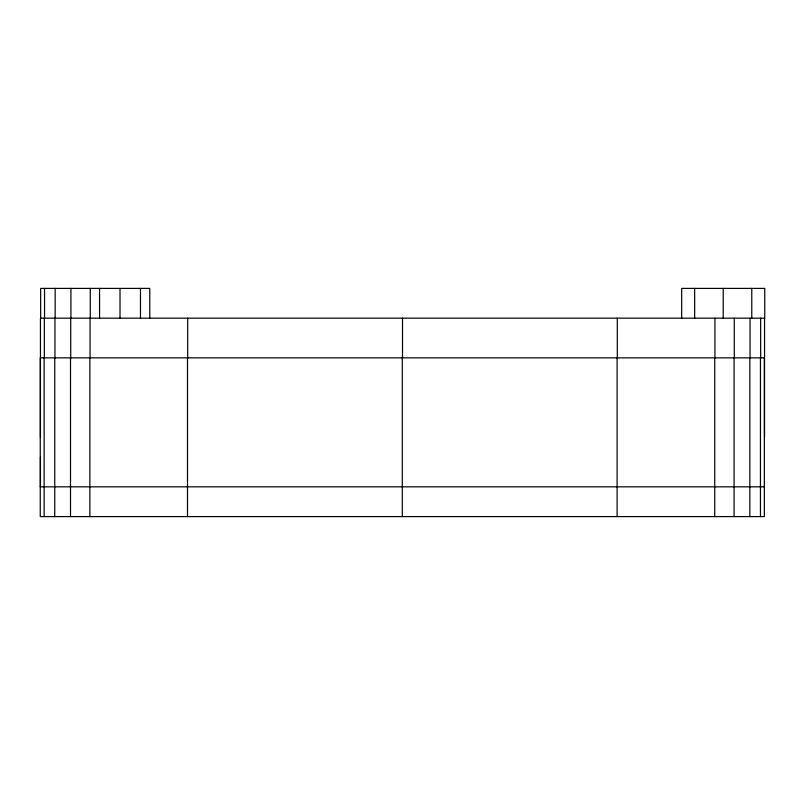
<?xml version="1.0" encoding="UTF-8"?>
<svg xmlns="http://www.w3.org/2000/svg" width="805" height="805" viewBox="0 0 805 805"><rect width="100%" height="100%" fill="white"/><g stroke="black" fill="none" stroke-linecap="round" stroke-linejoin="round"><path stroke-width="1.21" d="M40.25 486.834L764.348 486.834M764.549 318.166L764.549 437.226M760.665 318.166L760.665 358.275M760.453 357.853L760.453 516.599M751.769 288.401L751.769 318.166M750.049 318.166L750.049 358.275M749.847 357.853L749.847 516.599M734.291 318.166L734.291 358.275M734.09 357.853L734.09 516.599M723.212 288.401L723.212 318.166M714.941 318.166L714.941 358.275M714.739 357.853L714.739 516.599M694.655 288.401L694.655 318.166M681.674 318.166L681.674 288.401L764.75 288.401L764.75 318.166L40.451 318.166L40.451 437.226M617.304 318.166L617.304 358.275M617.103 357.853L617.103 516.599M402.5 318.166L402.5 358.275M402.299 357.853L402.299 516.599M187.696 318.166L187.696 358.275M187.495 357.853L187.495 516.599M149.77 318.166L149.77 288.401L40.653 288.401L40.653 318.166M140.472 288.401L140.472 318.166M120.015 288.401L120.015 318.166M99.558 288.401L99.558 318.166M90.261 288.401L90.261 318.166M90.059 318.166L90.059 358.275M89.858 357.853L89.858 516.599M70.921 288.401L70.921 318.166M70.719 318.166L70.719 358.275M70.508 357.853L70.508 516.599M55.153 288.401L55.153 318.166M54.951 318.166L54.951 358.275M54.75 357.853L54.75 516.599M44.547 288.401L44.547 318.166M44.335 318.166L44.335 358.275M44.134 357.853L44.134 516.599M40.451 457.069L40.451 486.834M764.348 357.853L40.25 357.853L40.25 516.599L764.348 516.599L764.348 357.853"/></g></svg>
